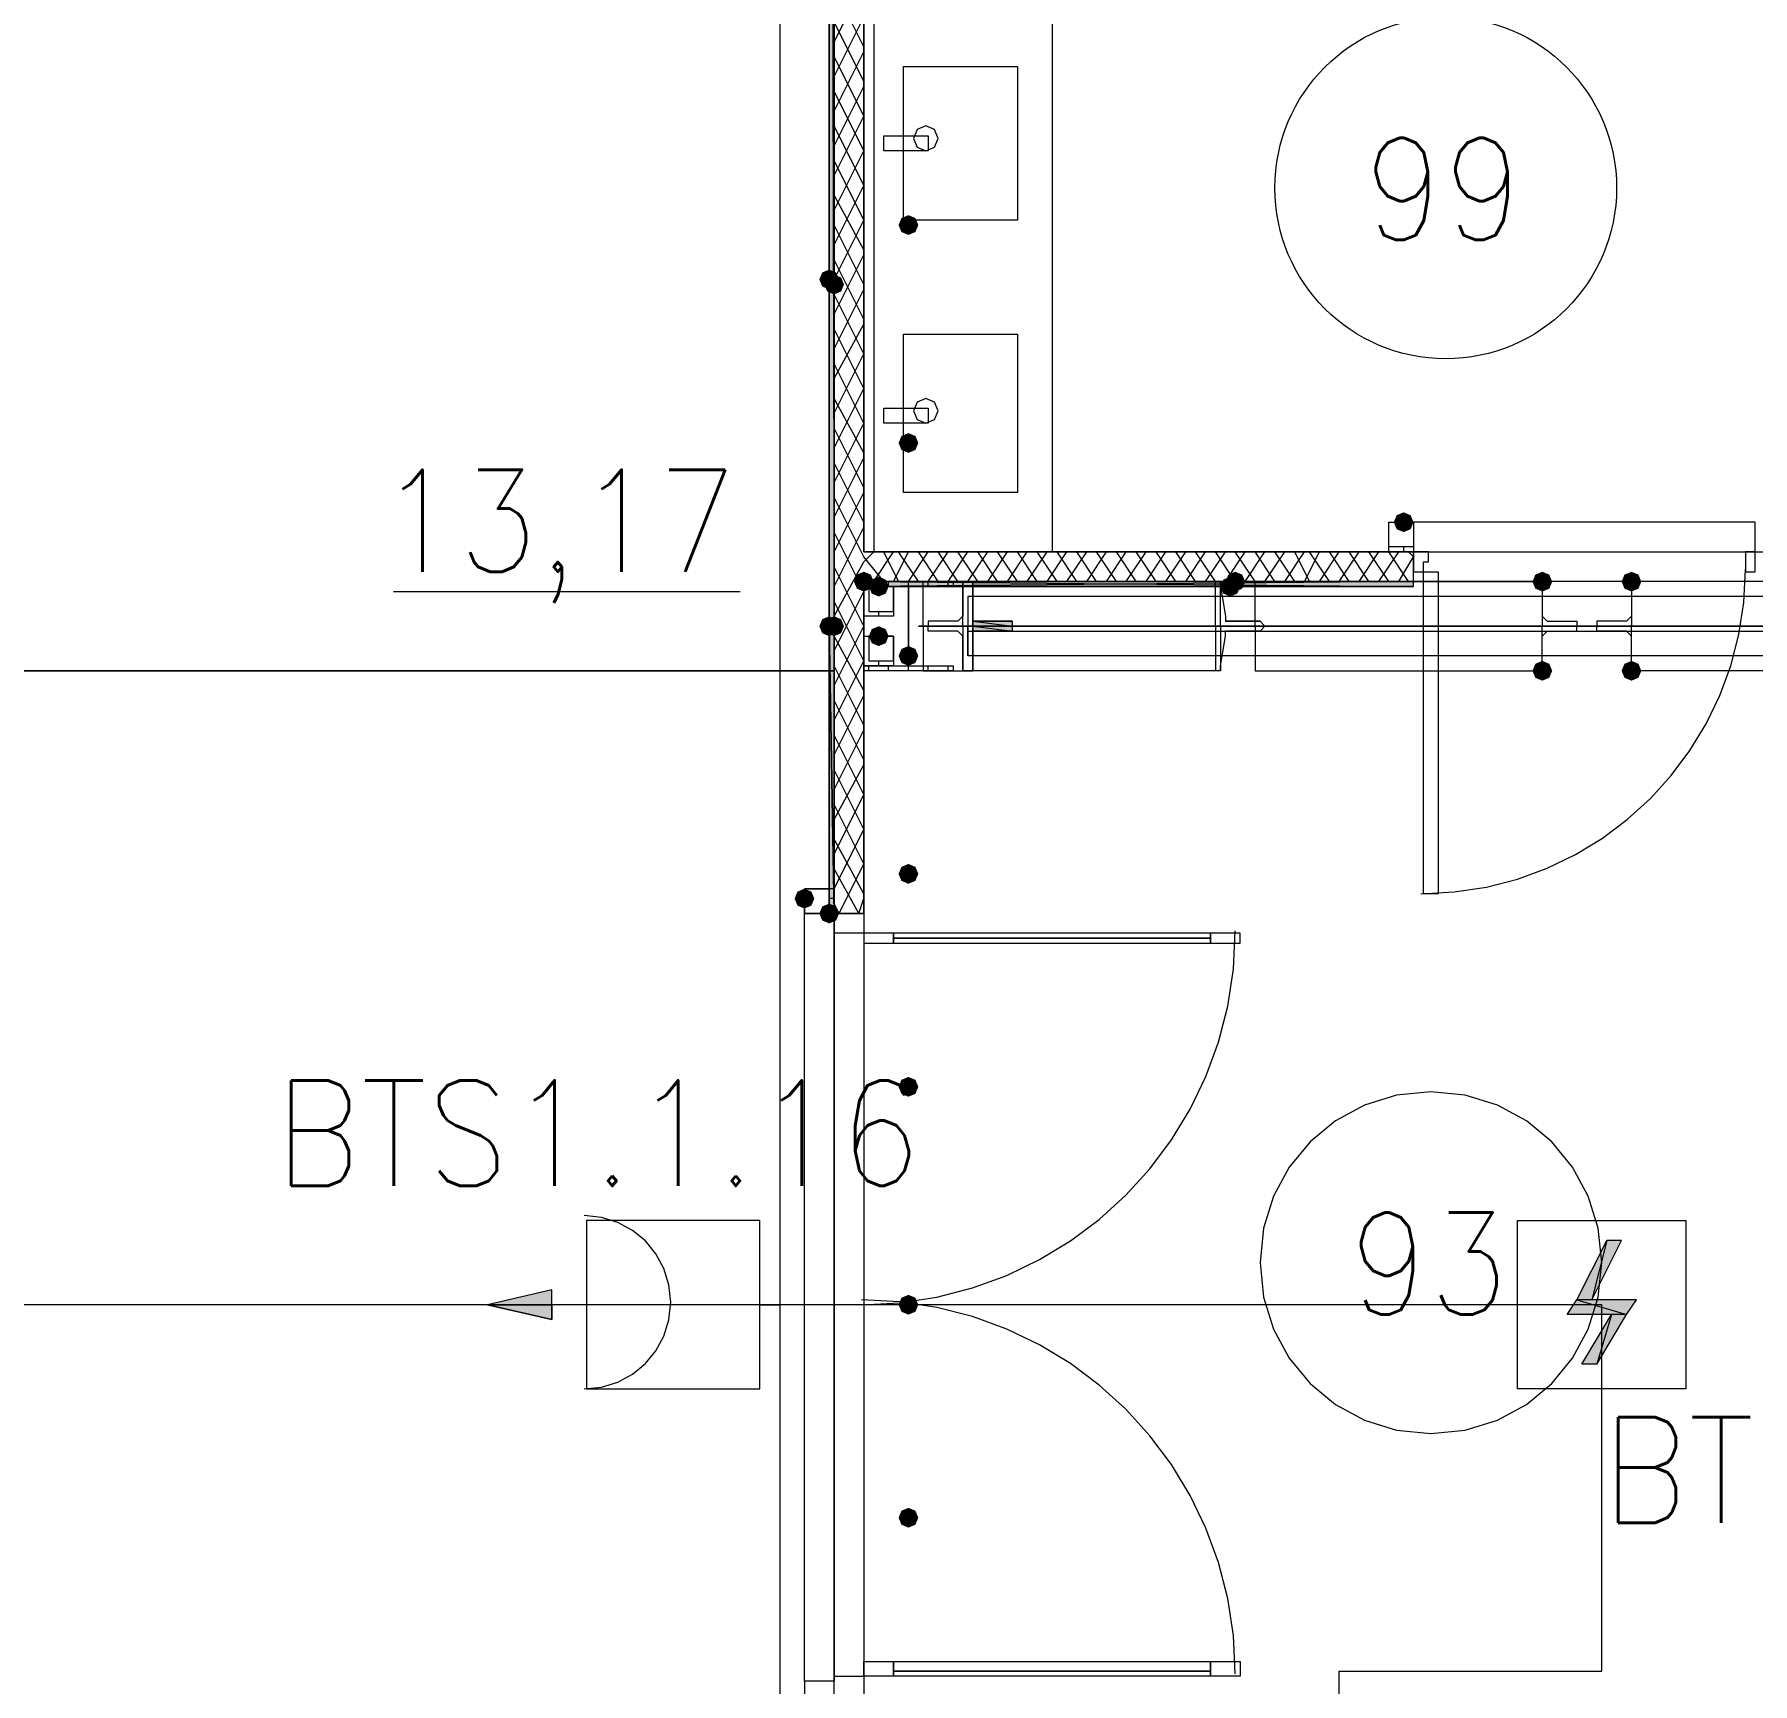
# Model space of a CAD drawing. Header units: millimetres. Extents: x 0 to 420, y 0 to 297.
# Drawn here: x 366.8 to 381.49, y 160.63 to 174.73 of the extents above; entities that cross this region are included whole.
import ezdxf

# ---------------------------------------------------------------- set-up
doc = ezdxf.new("R2010")
doc.units = ezdxf.units.MM
doc.styles.get("Standard").update_dxf_attribs({"font": 'STANDARD'})

msp = doc.modelspace()

# ---------------------------------------------------------------- hatches: boundary and pattern name
h = msp.add_hatch(color=7)
h.paths.add_polyline_path([(373.634, 187.409667), (373.591667, 187.409667), (373.634, 169.672)], flags=0)
h.paths.add_polyline_path([(373.591667, 187.409667), (373.634, 169.672), (373.591667, 169.672)], flags=0)
for color, points in [(7, [(374.353667, 173.101), (374.328796, 173.041204), (374.269, 173.016333), (374.209204, 173.041204), (374.184333, 173.101), (374.209204, 173.160796), (374.269, 173.185667), (374.328796, 173.160796)]), (254, [(373.676333, 172.635333), (373.651462, 172.575537), (373.591667, 172.550667), (373.531871, 172.575537), (373.507, 172.635333), (373.531871, 172.695129), (373.591667, 172.72), (373.651462, 172.695129)]), (254, [(373.718667, 172.593), (373.693796, 172.533204), (373.634, 172.508333), (373.574204, 172.533204), (373.549333, 172.593), (373.574204, 172.652796), (373.634, 172.677667), (373.693796, 172.652796)]), (7, [(374.353667, 171.238333), (374.328796, 171.178537), (374.269, 171.153667), (374.209204, 171.178537), (374.184333, 171.238333), (374.209204, 171.298129), (374.269, 171.323), (374.328796, 171.298129)]), (7, [(378.587, 170.561), (378.562129, 170.501204), (378.502333, 170.476333), (378.442538, 170.501204), (378.417667, 170.561), (378.442537, 170.620796), (378.502333, 170.645667), (378.562129, 170.620796)]), (254, [(373.972667, 170.053), (373.947796, 169.993204), (373.888, 169.968333), (373.828204, 169.993204), (373.803333, 170.053), (373.828204, 170.112796), (373.888, 170.137667), (373.947796, 170.112796)]), (7, [(374.099667, 170.010667), (374.074796, 169.950871), (374.015, 169.926), (373.955204, 169.950871), (373.930333, 170.010667), (373.955204, 170.070462), (374.015, 170.095333), (374.074796, 170.070463)]), (254, [(377.105333, 170.010667), (377.080462, 169.950871), (377.020667, 169.926), (376.960871, 169.950871), (376.936, 170.010667), (376.960871, 170.070462), (377.020667, 170.095333), (377.080462, 170.070463)]), (254, [(377.147667, 170.053), (377.122796, 169.993204), (377.063, 169.968333), (377.003204, 169.993204), (376.978333, 170.053), (377.003204, 170.112796), (377.063, 170.137667), (377.122796, 170.112796)]), (7, [(379.772333, 170.053), (379.747462, 169.993204), (379.687667, 169.968333), (379.627871, 169.993204), (379.603, 170.053), (379.627871, 170.112796), (379.687667, 170.137667), (379.747462, 170.112796)]), (7, [(380.534333, 170.053), (380.509462, 169.993204), (380.449667, 169.968333), (380.389871, 169.993204), (380.365, 170.053), (380.389871, 170.112796), (380.449667, 170.137667), (380.509462, 170.112796)]), (254, [(373.676333, 169.672), (373.651462, 169.612204), (373.591667, 169.587333), (373.531871, 169.612204), (373.507, 169.672), (373.531871, 169.731796), (373.591667, 169.756667), (373.651462, 169.731796)]), (254, [(373.676333, 169.672), (373.651462, 169.612204), (373.591667, 169.587333), (373.531871, 169.612204), (373.507, 169.672), (373.531871, 169.731796), (373.591667, 169.756667), (373.651462, 169.731796)]), (254, [(373.718667, 169.672), (373.693796, 169.612204), (373.634, 169.587333), (373.574204, 169.612204), (373.549333, 169.672), (373.574204, 169.731796), (373.634, 169.756667), (373.693796, 169.731796)]), (254, [(373.718667, 169.672), (373.693796, 169.612204), (373.634, 169.587333), (373.574204, 169.612204), (373.549333, 169.672), (373.574204, 169.731796), (373.634, 169.756667), (373.693796, 169.731796)]), (7, [(374.099667, 169.587333), (374.074796, 169.527537), (374.015, 169.502667), (373.955204, 169.527537), (373.930333, 169.587333), (373.955204, 169.647129), (374.015, 169.672), (374.074796, 169.647129)]), (98, [(375.158, 169.714333), (375.115667, 169.714333)]), (98, [(374.819333, 169.629667), (374.861667, 169.629667)]), (7, [(374.353667, 169.418), (374.328796, 169.358204), (374.269, 169.333333), (374.209204, 169.358204), (374.184333, 169.418), (374.209204, 169.477796), (374.269, 169.502667), (374.328796, 169.477796)]), (7, [(379.772333, 169.291), (379.747462, 169.231204), (379.687667, 169.206333), (379.627871, 169.231204), (379.603, 169.291), (379.627871, 169.350796), (379.687667, 169.375667), (379.747462, 169.350796)]), (7, [(380.534333, 169.291), (380.509462, 169.231204), (380.449667, 169.206333), (380.389871, 169.231204), (380.365, 169.291), (380.389871, 169.350796), (380.449667, 169.375667), (380.509462, 169.350796)]), (7, [(374.353667, 167.555333), (374.328796, 167.495537), (374.269, 167.470667), (374.209204, 167.495537), (374.184333, 167.555333), (374.209204, 167.615129), (374.269, 167.64), (374.328796, 167.615129)]), (7, [(373.464667, 167.343667), (373.439796, 167.283871), (373.38, 167.259), (373.320204, 167.283871), (373.295333, 167.343667), (373.320204, 167.403462), (373.38, 167.428333), (373.439796, 167.403463)]), (254, [(373.676333, 167.216667), (373.651462, 167.156871), (373.591667, 167.132), (373.531871, 167.156871), (373.507, 167.216667), (373.531871, 167.276462), (373.591667, 167.301333), (373.651462, 167.276463)]), (7, [(374.353667, 165.735), (374.328796, 165.675204), (374.269, 165.650333), (374.209204, 165.675204), (374.184333, 165.735), (374.209204, 165.794796), (374.269, 165.819667), (374.328796, 165.794796)]), (7, [(374.353667, 163.872333), (374.328796, 163.812537), (374.269, 163.787667), (374.209204, 163.812537), (374.184333, 163.872333), (374.209204, 163.932129), (374.269, 163.957), (374.328796, 163.932129)]), (7, [(374.353667, 162.052), (374.328796, 161.992204), (374.269, 161.967333), (374.209204, 161.992204), (374.184333, 162.052), (374.209204, 162.111796), (374.269, 162.136667), (374.328796, 162.111796)])]:
    msp.add_hatch(color=color).paths.add_polyline_path(points, flags=0)
h = msp.add_hatch(color=7)
h.paths.add_polyline_path([(378.587, 170.053), (373.888, 170.053), (378.587, 170.010667)], flags=0)
h.paths.add_polyline_path([(373.888, 170.053), (378.587, 170.010667), (373.888, 170.010667)], flags=0)
h = msp.add_hatch(color=98)
h.paths.add_polyline_path([(374.819333, 170.053), (374.819333, 170.010667)], flags=0)
h.paths.add_polyline_path([(374.819333, 170.010667), (374.819333, 170.053)], flags=0)
h = msp.add_hatch(color=98)
h.paths.add_polyline_path([(374.819333, 170.010667), (374.819333, 169.799)], flags=0)
h.paths.add_polyline_path([(374.819333, 169.799), (374.819333, 170.010667)], flags=0)
h = msp.add_hatch(color=98)
h.paths.add_polyline_path([(374.819333, 169.799), (374.819333, 169.756667)], flags=0)
h.paths.add_polyline_path([(374.819333, 169.756667), (374.819333, 169.799)], flags=0)
h = msp.add_hatch(color=7)
h.paths.add_polyline_path([(373.634, 169.672), (373.591667, 169.672), (373.634, 167.216667)], flags=0)
h.paths.add_polyline_path([(373.591667, 169.672), (373.634, 167.216667), (373.591667, 167.216667)], flags=0)
h = msp.add_hatch(color=98)
h.paths.add_polyline_path([(374.819333, 169.756667), (374.819333, 169.714333)], flags=0)
h.paths.add_polyline_path([(374.819333, 169.714333), (374.819333, 169.756667)], flags=0)
h = msp.add_hatch(color=98)
h.paths.add_polyline_path([(374.819333, 169.714333), (374.861667, 169.714333)], flags=0)
h.paths.add_polyline_path([(374.861667, 169.714333), (374.819333, 169.714333)], flags=0)
h = msp.add_hatch(color=98)
h.paths.add_polyline_path([(375.115667, 169.714333), (374.819333, 169.714333)], flags=0)
h.paths.add_polyline_path([(375.115667, 169.714333), (374.819333, 169.714333), (374.861667, 169.714333)], flags=0)
h = msp.add_hatch(color=98)
h.paths.add_polyline_path([(374.819333, 169.714333), (375.158, 169.714333)], flags=0)
h.paths.add_polyline_path([(375.158, 169.714333), (374.819333, 169.714333)], flags=0)
h.paths.add_polyline_path([(375.158, 169.714333), (374.819333, 169.714333)], flags=0)
h.paths.add_polyline_path([(374.819333, 169.714333), (375.158, 169.714333)], flags=0)
h.paths.add_polyline_path([(375.158, 169.714333), (374.819333, 169.714333)], flags=0)
h.paths.add_polyline_path([(375.158, 169.714333), (374.819333, 169.714333)], flags=0)
h = msp.add_hatch(color=98)
h.paths.add_polyline_path([(375.158, 169.714333), (374.819333, 169.714333), (375.158, 169.672)], flags=0)
h.paths.add_polyline_path([(374.819333, 169.714333), (375.158, 169.672), (374.819333, 169.672)], flags=0)
h.paths.add_polyline_path([(375.158, 169.672), (374.819333, 169.672)], flags=0)
h.paths.add_polyline_path([(374.819333, 169.672), (375.158, 169.672)], flags=0)
h.paths.add_polyline_path([(375.158, 169.672), (374.819333, 169.672)], flags=0)
h.paths.add_polyline_path([(375.158, 169.672), (374.819333, 169.672)], flags=0)
h = msp.add_hatch(color=98)
h.paths.add_polyline_path([(374.819333, 169.672), (375.158, 169.672)], flags=0)
h.paths.add_polyline_path([(375.158, 169.672), (374.819333, 169.672)], flags=0)
h.paths.add_polyline_path([(375.158, 169.672), (374.819333, 169.672)], flags=0)
h.paths.add_polyline_path([(374.819333, 169.672), (375.158, 169.672)], flags=0)
h = msp.add_hatch(color=98)
h.paths.add_polyline_path([(375.158, 169.672), (374.819333, 169.672), (375.158, 169.629667)], flags=0)
h.paths.add_polyline_path([(374.819333, 169.672), (375.158, 169.629667), (374.819333, 169.629667)], flags=0)
h.paths.add_polyline_path([(375.158, 169.629667), (374.819333, 169.629667)], flags=0)
h.paths.add_polyline_path([(374.819333, 169.629667), (375.158, 169.629667)], flags=0)
h.paths.add_polyline_path([(375.158, 169.629667), (374.819333, 169.629667)], flags=0)
h.paths.add_polyline_path([(375.158, 169.629667), (374.819333, 169.629667)], flags=0)
h.paths.add_polyline_path([(374.819333, 169.629667), (375.158, 169.629667)], flags=0)
h.paths.add_polyline_path([(375.158, 169.629667), (374.819333, 169.629667)], flags=0)
h = msp.add_hatch(color=98)
h.paths.add_polyline_path([(375.115667, 169.714333), (375.158, 169.714333)], flags=0)
h.paths.add_polyline_path([(375.158, 169.714333), (375.115667, 169.714333)], flags=0)
h = msp.add_hatch(color=98)
h.paths.add_polyline_path([(374.861667, 169.629667), (374.819333, 169.629667)], flags=0)
h.paths.add_polyline_path([(374.861667, 169.629667), (374.819333, 169.629667), (375.115667, 169.629667)], flags=0)
h = msp.add_hatch(color=98)
h.paths.add_polyline_path([(374.819333, 169.629667), (374.819333, 169.587333)], flags=0)
h.paths.add_polyline_path([(374.819333, 169.587333), (374.819333, 169.629667)], flags=0)
h = msp.add_hatch(color=98)
h.paths.add_polyline_path([(374.819333, 169.587333), (374.819333, 169.545)], flags=0)
h.paths.add_polyline_path([(374.819333, 169.545), (374.819333, 169.587333)], flags=0)
h = msp.add_hatch(color=98)
h.paths.add_polyline_path([(374.819333, 169.545), (374.819333, 169.333333)], flags=0)
h.paths.add_polyline_path([(374.819333, 169.333333), (374.819333, 169.545)], flags=0)
h = msp.add_hatch(color=98)
h.paths.add_polyline_path([(375.115667, 169.629667), (375.158, 169.629667)], flags=0)
h.paths.add_polyline_path([(375.158, 169.629667), (375.115667, 169.629667)], flags=0)
h.paths.add_polyline_path([(375.158, 169.629667), (375.115667, 169.629667)], flags=0)
h = msp.add_hatch(color=98)
h.paths.add_polyline_path([(374.819333, 169.333333), (374.819333, 169.291)], flags=0)
h.paths.add_polyline_path([(374.819333, 169.291), (374.819333, 169.333333)], flags=0)
h = msp.add_hatch(color=1)
h.paths.add_polyline_path([(380.365, 164.422666), (380.238, 164.422666), (380.111, 163.914666)], flags=0)
h.paths.add_polyline_path([(380.238, 164.422666), (380.111, 163.914666), (379.984, 163.914666)], flags=0)
h = msp.add_hatch(color=6)
h.paths.add_polyline_path([(371.221, 163.745333), (370.670667, 163.872333), (371.221, 163.872333)], flags=0)
h.paths.add_polyline_path([(370.670667, 163.872333), (371.221, 163.872333), (371.221, 163.999333)], flags=0)
h = msp.add_hatch(color=1)
h.paths.add_polyline_path([(380.492, 163.914666), (379.984, 163.914666), (380.407333, 163.787666)], flags=0)
h.paths.add_polyline_path([(379.984, 163.914666), (380.407333, 163.787666), (379.899333, 163.787666)], flags=0)
h = msp.add_hatch(color=1)
h.paths.add_polyline_path([(380.407333, 163.787666), (380.280333, 163.787666), (380.153333, 163.364333)], flags=0)
h.paths.add_polyline_path([(380.280333, 163.787666), (380.153333, 163.364333), (380.026333, 163.364333)], flags=0)

# ---------------------------------------------------------------- linework, layer by layer
at = {"color": 6, "lineweight": 0}
for points in [[(134.704667, 221.869), (354.795667, 221.869), (367.411, 221.869), (367.411, 215.392), (376.851333, 215.392), (379.645333, 215.392), (379.645333, 191.135), (373.168333, 191.135), (373.168333, 163.872333), (372.999, 163.872333), (373.168333, 163.872333), (373.168333, 127.973667), (379.941667, 127.973667), (379.941667, 112.352667), (375.369667, 112.352667), (368.257667, 112.352667), (368.257667, 105.875667), (266.530667, 105.875667), (120.734667, 105.875667)], [(371.496167, 163.152667), (371.645471, 163.167718), (371.784533, 163.210885), (371.910374, 163.279189), (372.020015, 163.369651), (372.110477, 163.479293), (372.178782, 163.605134), (372.221949, 163.744196), (372.237, 163.8935), (372.221949, 164.042804), (372.178782, 164.181866), (372.110477, 164.307707), (372.020015, 164.417349), (371.910374, 164.507811), (371.784533, 164.576115), (371.645471, 164.619282), (371.496167, 164.634333)], [(371.517333, 163.872333), (371.221, 163.872333), (371.221, 163.999333), (370.670667, 163.872333), (371.221, 163.745333), (371.221, 163.872333)]]:
    msp.add_lwpolyline(points, dxfattribs=at)
at = {"color": 7, "lineweight": 0}
for points in [[(373.634, 187.409667), (373.591667, 187.409667), (373.634, 169.672)], [(373.591667, 187.409667), (373.634, 169.672), (373.591667, 169.672)], [(373.591667, 187.409667), (373.591667, 169.672), (373.634, 169.672), (373.634, 187.409667)], [(373.591667, 187.409667), (373.591667, 169.672), (373.634, 169.672), (373.634, 187.409667)], [(375.200333, 174.455667), (375.200333, 173.143333), (374.226667, 173.143333), (374.226667, 174.455667)], [(374.523, 173.841833), (374.492007, 173.916673), (374.417167, 173.947667), (374.342327, 173.916673), (374.311333, 173.841833), (374.342327, 173.766993), (374.417167, 173.736), (374.492007, 173.766993)], [(374.438333, 173.863), (374.438333, 173.736), (374.057333, 173.736), (374.057333, 173.863)], [(375.200333, 172.169667), (375.200333, 170.815), (374.226667, 170.815), (374.226667, 172.169667)], [(374.523, 171.5135), (374.492007, 171.58834), (374.417167, 171.619333), (374.342327, 171.58834), (374.311333, 171.5135), (374.342327, 171.43866), (374.417167, 171.407667), (374.492007, 171.43866)], [(374.438333, 171.534667), (374.438333, 171.407667), (374.057333, 171.407667), (374.057333, 171.534667)], [(378.375333, 170.561), (378.587, 170.561), (378.587, 170.349333), (378.375333, 170.349333), (378.375333, 170.561), (378.587, 170.561), (378.587, 170.307), (378.375333, 170.307)], [(378.587, 170.307), (378.587, 170.137667), (378.671667, 170.137667), (378.671667, 170.222333), (378.714, 170.222333), (378.714, 170.307)], [(378.587, 170.307), (378.587, 170.137667)], [(381.423333, 170.307), (381.423333, 170.222333), (381.423333, 170.137667), (381.508, 170.137667), (381.508, 170.307)], [(378.671667, 167.386), (378.671667, 170.137667), (378.798667, 170.137667), (378.798667, 167.386)], [(378.587, 170.053), (373.888, 170.053), (378.587, 170.010667)], [(373.888, 170.053), (378.587, 170.010667), (373.888, 170.010667)], [(374.65, 169.291), (373.888, 169.291), (373.888, 169.333333), (374.269, 169.333333), (374.269, 170.010667), (373.888, 170.010667), (373.888, 170.053), (374.65, 170.053), (374.65, 170.010667), (374.269, 170.010667), (374.269, 169.333333), (374.65, 169.333333)], [(378.587, 170.053), (373.888, 170.053), (373.888, 170.010667), (378.587, 170.010667)], [(378.587, 170.053), (373.888, 170.053), (373.888, 170.010667), (378.587, 170.010667)], [(374.142, 169.756667), (373.888, 169.756667), (373.888, 170.010667), (374.142, 170.010667)], [(374.142, 169.799), (374.142, 170.010667), (373.930333, 170.010667), (373.930333, 169.799)], [(377.232333, 170.053), (379.687667, 170.053), (379.687667, 169.672), (377.232333, 169.672)], [(382.905, 170.053), (380.449667, 170.053), (380.449667, 169.672), (382.905, 169.672)], [(373.634, 169.672), (373.591667, 169.672), (373.634, 167.216667)], [(373.591667, 169.672), (373.634, 167.216667), (373.591667, 167.216667)], [(373.634, 167.216667), (373.634, 169.672), (373.591667, 169.672), (373.591667, 167.216667)], [(373.634, 167.216667), (373.634, 169.672), (373.591667, 169.672), (373.591667, 167.216667)], [(374.353667, 169.672), (375.073333, 169.672)], [(376.978333, 169.714333), (377.274667, 169.714333)], [(377.232333, 169.291), (379.687667, 169.291), (379.687667, 169.672), (377.232333, 169.672)], [(382.905, 169.291), (380.449667, 169.291), (380.449667, 169.672), (382.905, 169.672)], [(374.142, 169.333333), (373.888, 169.333333), (373.888, 169.587333), (374.142, 169.587333)], [(374.142, 169.375667), (374.142, 169.587333), (373.930333, 169.587333), (373.930333, 169.375667)], [(376.978333, 169.629667), (377.274667, 169.629667)], [(373.634, 167.216667), (373.634, 167.428333), (373.38, 167.428333), (373.38, 167.216667)], [(373.591667, 167.216667), (373.38, 167.216667), (373.38, 167.428333), (373.591667, 167.428333)], [(373.634, 167.216667), (373.888, 167.216667), (373.888, 167.047333), (373.634, 167.047333)], [(373.888, 167.216667), (373.634, 167.216667)], [(373.888, 166.962667), (374.142, 166.962667), (374.142, 167.047333), (373.888, 167.047333)], [(376.851333, 167.047333), (374.142, 167.047333), (374.142, 167.005), (376.851333, 167.005)], [(377.105333, 167.047333), (376.851333, 167.047333), (376.851333, 166.962667), (377.105333, 166.962667)], [(376.851333, 167.005), (374.142, 167.005), (374.142, 166.962667), (376.851333, 166.962667)], [(373.634, 160.697333), (373.888, 160.697333), (373.888, 160.528), (373.634, 160.528)], [(373.888, 160.824333), (374.142, 160.824333), (374.142, 160.697333), (373.888, 160.697333)], [(376.851333, 160.739667), (374.142, 160.739667), (374.142, 160.824333), (376.851333, 160.824333)], [(376.851333, 160.697333), (374.142, 160.697333), (374.142, 160.739667), (376.851333, 160.739667)], [(377.105333, 160.697333), (376.851333, 160.697333), (376.851333, 160.824333), (377.105333, 160.824333)], [(373.634, 160.401), (373.634, 160.655), (373.38, 160.655), (373.38, 160.401)]]:
    msp.add_lwpolyline(points, close=True, dxfattribs=at)
for points in [[(373.591667, 187.409667), (373.591667, 169.672), (373.591667, 187.409667), (373.634, 169.672)], [(373.634, 175.979667), (373.634, 167.216667)], [(373.634, 174.667333), (373.888, 175.175333)], [(373.888, 174.625), (373.634, 175.133)], [(375.496667, 174.963667), (373.888, 174.963667), (373.888, 170.307), (375.496667, 170.307)], [(373.888, 170.307), (373.888, 174.963667)], [(373.972667, 174.963667), (373.972667, 170.307)], [(375.496667, 174.963667), (375.496667, 170.307)], [(373.634, 174.371), (373.888, 174.879)], [(373.888, 174.328667), (373.634, 174.836667)], [(373.634, 174.074667), (373.888, 174.582667)], [(373.888, 174.032333), (373.634, 174.540333)], [(373.634, 173.778333), (373.888, 174.286333)], [(373.888, 173.736), (373.634, 174.244)], [(373.634, 173.524333), (373.888, 174.032333)], [(373.888, 173.439667), (373.634, 173.947667)], [(373.634, 173.228), (373.888, 173.736)], [(373.888, 173.143333), (373.634, 173.651333)], [(373.634, 172.931667), (373.888, 173.439667)], [(373.888, 172.889333), (373.634, 173.355)], [(373.634, 172.635333), (373.888, 173.143333)], [(373.888, 172.593), (373.634, 173.101)], [(373.634, 172.339), (373.888, 172.847)], [(373.888, 172.296667), (373.634, 172.804667)], [(373.634, 172.042667), (373.888, 172.550667)], [(373.888, 172.000333), (373.634, 172.508333)], [(373.634, 171.788667), (373.888, 172.254333)], [(373.888, 171.704), (373.634, 172.212)], [(373.634, 171.492333), (373.888, 172.000333)], [(373.888, 171.407667), (373.634, 171.915667)], [(373.634, 171.196), (373.888, 171.704)], [(373.888, 171.153667), (373.634, 171.619333)], [(373.634, 170.899667), (373.888, 171.407667)], [(373.888, 170.857333), (373.634, 171.365333)], [(373.634, 170.603333), (373.888, 171.111333)], [(373.888, 170.561), (373.634, 171.069)], [(373.634, 170.307), (373.888, 170.815)], [(373.888, 170.264667), (373.634, 170.772667)], [(380.068667, 170.561), (378.587, 170.561), (378.587, 170.434)], [(381.508, 170.434), (381.508, 170.561), (380.068667, 170.561)], [(373.634, 170.010667), (373.888, 170.518667)], [(373.888, 169.968333), (373.634, 170.476333)], [(378.587, 170.434), (378.587, 170.307), (380.068667, 170.307)], [(380.068667, 170.307), (381.508, 170.307), (381.508, 170.434)], [(373.888, 170.222333), (373.972667, 170.307)], [(378.587, 170.307), (373.888, 170.307)], [(374.057333, 170.053), (373.888, 170.264667)], [(373.972667, 170.053), (374.142, 170.307)], [(374.184333, 170.053), (374.057333, 170.307)], [(374.142, 170.053), (374.269, 170.307)], [(374.353667, 170.053), (374.184333, 170.307)], [(374.269, 170.053), (374.438333, 170.307)], [(374.523, 170.053), (374.353667, 170.307)], [(374.438333, 170.053), (374.607667, 170.307)], [(374.692333, 170.053), (374.523, 170.307)], [(374.607667, 170.053), (374.777, 170.307)], [(374.861667, 170.053), (374.692333, 170.307)], [(374.777, 170.053), (374.946333, 170.307)], [(375.031, 170.053), (374.861667, 170.307)], [(374.946333, 170.053), (375.115667, 170.307)], [(375.200333, 170.053), (375.031, 170.307)], [(375.115667, 170.053), (375.285, 170.307)], [(375.369667, 170.053), (375.200333, 170.307)], [(375.285, 170.053), (375.454333, 170.307)], [(375.539, 170.053), (375.369667, 170.307)], [(375.454333, 170.053), (375.623667, 170.307)], [(375.708333, 170.053), (375.539, 170.307)], [(375.623667, 170.053), (375.793, 170.307)], [(375.877667, 170.053), (375.708333, 170.307)], [(375.793, 170.053), (375.962333, 170.307)], [(376.047, 170.053), (375.877667, 170.307)], [(375.962333, 170.053), (376.131667, 170.307)], [(376.216333, 170.053), (376.047, 170.307)], [(376.131667, 170.053), (376.301, 170.307)], [(376.385667, 170.053), (376.216333, 170.307)], [(376.301, 170.053), (376.470333, 170.307)], [(376.555, 170.053), (376.385667, 170.307)], [(376.470333, 170.053), (376.639667, 170.307)], [(376.724333, 170.053), (376.555, 170.307)], [(376.639667, 170.053), (376.809, 170.307)], [(376.893667, 170.053), (376.724333, 170.307)], [(376.809, 170.053), (376.978333, 170.307)], [(377.063, 170.053), (376.893667, 170.307)], [(376.978333, 170.053), (377.147667, 170.307)], [(377.232333, 170.053), (377.063, 170.307)], [(377.147667, 170.053), (377.317, 170.307)], [(377.401667, 170.053), (377.232333, 170.307)], [(377.317, 170.053), (377.486333, 170.307)], [(377.571, 170.053), (377.401667, 170.307)], [(377.486333, 170.053), (377.655667, 170.307)], [(377.698, 170.053), (377.571, 170.307)], [(377.655667, 170.053), (377.782667, 170.307)], [(377.867333, 170.053), (377.698, 170.307)], [(377.782667, 170.053), (377.952, 170.307)], [(378.036667, 170.053), (377.867333, 170.307)], [(377.952, 170.053), (378.121333, 170.307)], [(378.206, 170.053), (378.036667, 170.307)], [(378.121333, 170.053), (378.290667, 170.307)], [(378.375333, 170.053), (378.206, 170.307)], [(378.290667, 170.053), (378.46, 170.307)], [(378.544667, 170.053), (378.375333, 170.307)], [(378.46, 170.053), (378.587, 170.264667)], [(378.502333, 170.349333), (378.502333, 170.307)], [(378.587, 170.264667), (378.544667, 170.307)], [(378.587, 170.053), (378.587, 170.137667), (378.587, 170.307)], [(373.634, 169.756667), (373.888, 170.222333)], [(373.888, 169.672), (373.634, 170.18)], [(378.587, 170.053), (378.587, 170.137667)], [(378.6505, 167.386), (378.934009, 167.400316), (379.209327, 167.442334), (379.475061, 167.51066), (379.729818, 167.603901), (379.972204, 167.720663), (380.200824, 167.859552), (380.414286, 168.019176), (380.611195, 168.198139), (380.790158, 168.395048), (380.949781, 168.608509), (381.08867, 168.83713), (381.205432, 169.079515), (381.298674, 169.334272), (381.367, 169.600006), (381.409018, 169.875325), (381.423333, 170.158833)], [(369.866333, 169.968333), (372.829667, 169.968333)], [(373.634, 169.460333), (373.888, 169.968333)], [(373.888, 170.053), (378.587, 170.053), (373.888, 170.010667), (378.587, 170.010667)], [(373.888, 167.216667), (373.888, 170.053)], [(373.888, 170.053), (378.587, 170.053)], [(373.930333, 170.010667), (373.930333, 170.053)], [(374.099667, 170.010667), (374.099667, 170.053)], [(374.269, 169.291), (374.269, 170.053)], [(374.819333, 169.672), (374.396, 169.672), (374.396, 170.053), (374.819333, 170.053)], [(374.438333, 170.010667), (374.438333, 170.053)], [(374.734667, 169.672), (374.734667, 170.053), (374.734667, 170.010667), (374.734667, 169.756667), (374.692333, 169.714333), (374.438333, 169.714333), (374.438333, 169.672), (374.734667, 169.672), (376.893667, 169.672), (376.893667, 170.053), (374.734667, 170.053)], [(374.607667, 170.010667), (374.607667, 170.053)], [(376.936, 170.053), (374.819333, 170.053)], [(376.936, 169.672), (376.936, 170.053), (376.936, 170.010667), (376.978333, 169.756667), (376.978333, 169.714333)], [(379.687667, 170.053), (379.687667, 170.010667), (379.687667, 169.756667), (379.73, 169.714333), (379.984, 169.714333), (379.984, 169.672)], [(380.449667, 170.053), (380.449667, 170.010667), (380.449667, 169.756667), (380.407333, 169.714333), (380.153333, 169.714333), (380.153333, 169.672)], [(373.888, 169.375667), (373.634, 169.883667)], [(374.015, 169.756667), (374.015, 169.799)], [(385.360333, 169.926), (385.360333, 169.672), (385.360333, 169.714333), (385.360333, 169.926), (374.777, 169.926), (374.777, 169.672), (385.360333, 169.672), (385.360333, 169.714333)], [(373.634, 169.672), (373.634, 167.216667), (373.591667, 169.672), (373.591667, 167.216667)], [(373.634, 169.164), (373.888, 169.672)], [(374.819333, 169.672), (374.396, 169.672), (374.396, 169.291), (374.819333, 169.291)], [(374.734667, 169.672), (374.734667, 169.291), (374.734667, 169.333333), (374.734667, 169.587333), (374.692333, 169.629667), (374.438333, 169.629667), (374.438333, 169.672), (374.734667, 169.672), (376.893667, 169.672), (376.893667, 169.291), (374.734667, 169.291)], [(374.777, 169.629667), (374.777, 169.672), (374.777, 169.629667), (385.360333, 169.629667), (385.360333, 169.672), (374.777, 169.672)], [(376.936, 169.672), (374.819333, 169.672)], [(376.936, 169.672), (374.819333, 169.672)], [(375.158, 169.714333), (374.861667, 169.714333)], [(376.936, 169.672), (376.936, 169.291), (376.936, 169.333333), (376.978333, 169.587333), (376.978333, 169.629667)], [(377.274667, 169.672), (376.936, 169.672)], [(377.274667, 169.672), (376.936, 169.672)], [(377.274667, 169.714333), (377.317, 169.672), (377.274667, 169.672)], [(377.274667, 169.629667), (377.317, 169.672), (377.274667, 169.672)], [(379.984, 169.672), (379.687667, 169.672)], [(379.687667, 169.291), (379.687667, 169.333333), (379.687667, 169.587333), (379.73, 169.629667), (379.984, 169.629667), (379.984, 169.672)], [(379.984, 169.672), (379.687667, 169.672)], [(380.153333, 169.672), (380.449667, 169.672)], [(380.449667, 169.291), (380.449667, 169.333333), (380.449667, 169.587333), (380.407333, 169.629667), (380.153333, 169.629667), (380.153333, 169.672)], [(380.153333, 169.672), (380.449667, 169.672)], [(373.888, 169.121667), (373.634, 169.587333)], [(385.360333, 169.629667), (385.360333, 169.460333), (385.360333, 169.418), (374.777, 169.418), (374.777, 169.460333), (374.777, 169.629667), (374.777, 169.418)], [(375.158, 169.629667), (374.861667, 169.629667)], [(373.634, 168.867667), (373.888, 169.375667)], [(374.015, 169.333333), (374.015, 169.375667)], [(373.888, 168.825333), (373.634, 169.333333)], [(373.930333, 169.291), (373.930333, 169.333333)], [(374.099667, 169.291), (374.099667, 169.333333)], [(374.438333, 169.291), (374.438333, 169.333333)], [(374.607667, 169.291), (374.607667, 169.333333)], [(376.936, 169.291), (374.819333, 169.291)], [(373.634, 168.571333), (373.888, 169.079333)], [(373.888, 168.529), (373.634, 169.037)], [(373.634, 168.275), (373.888, 168.783)], [(373.888, 168.232667), (373.634, 168.740667)], [(373.634, 168.021), (373.888, 168.486667)], [(373.888, 167.936333), (373.634, 168.444333)], [(373.634, 167.724667), (373.888, 168.232667)], [(373.888, 167.64), (373.634, 168.148)], [(373.634, 167.428333), (373.888, 167.936333)], [(373.888, 167.386), (373.634, 167.851667)], [(373.845667, 167.216667), (373.634, 167.597667)], [(373.676333, 167.216667), (373.888, 167.64)], [(373.634, 167.343667), (373.591667, 167.343667)], [(373.676333, 167.216667), (373.634, 167.301333)], [(373.845667, 167.216667), (373.888, 167.343667)], [(373.38, 163.914667), (373.38, 167.216667), (373.507, 167.216667)], [(373.507, 167.216667), (373.634, 167.216667), (373.634, 163.914667)], [(373.634, 167.216667), (373.888, 167.216667)], [(373.866833, 163.872333), (374.193619, 163.888835), (374.510966, 163.937269), (374.817268, 164.016028), (375.110917, 164.123507), (375.390307, 164.258098), (375.653831, 164.418194), (375.899883, 164.602189), (376.126857, 164.808477), (376.333144, 165.03545), (376.517139, 165.281502), (376.677236, 165.545027), (376.811826, 165.824417), (376.919305, 166.118066), (376.998064, 166.424367), (377.046498, 166.741714), (377.063, 167.0685)], [(376.851333, 167.005), (374.142, 167.005)], [(380.195667, 164.232167), (380.165995, 164.52651), (380.080894, 164.800662), (379.946238, 165.048749), (379.767899, 165.264899), (379.551749, 165.443238), (379.303662, 165.577894), (379.02951, 165.662995), (378.735167, 165.692667), (378.440823, 165.662995), (378.166671, 165.577894), (377.918584, 165.443238), (377.702434, 165.264899), (377.524095, 165.048749), (377.389439, 164.800662), (377.304339, 164.52651), (377.274667, 164.232167)], [(379.476, 164.591999), (380.915333, 164.591999)], [(377.274667, 164.232167), (377.304339, 163.937823), (377.389439, 163.663671), (377.524095, 163.415584), (377.702434, 163.199434), (377.918584, 163.021095), (378.166671, 162.886439), (378.440823, 162.801339), (378.735167, 162.771667), (379.02951, 162.801339), (379.303662, 162.886439), (379.551749, 163.021095), (379.767899, 163.199434), (379.946238, 163.415584), (380.080894, 163.663671), (380.165995, 163.937823), (380.195667, 164.232167)], [(373.507, 160.655), (373.38, 160.655), (373.38, 163.914667)], [(373.634, 163.914667), (373.634, 160.655), (373.507, 160.655)], [(377.063, 160.7185), (377.046498, 161.045286), (376.998064, 161.362633), (376.919305, 161.668934), (376.811826, 161.962583), (376.677236, 162.241973), (376.517139, 162.505498), (376.333144, 162.75155), (376.126857, 162.978523), (375.899883, 163.184811), (375.653831, 163.368806), (375.390307, 163.528902), (375.110917, 163.663493), (374.817268, 163.770972), (374.510966, 163.849731), (374.193619, 163.898165), (373.866833, 163.914667)], [(376.851333, 160.739667), (374.142, 160.739667)]]:
    msp.add_lwpolyline(points, dxfattribs=at)
at = {"color": 104, "lineweight": 0}
msp.add_lwpolyline([(386.207, 170.307), (386.207, 174.963667), (382.100667, 174.963667), (382.100667, 175.26), (386.207, 175.26), (386.207, 187.409667), (373.888, 187.409667), (373.888, 175.26), (378.587, 175.26), (378.587, 174.963667), (373.888, 174.963667), (373.888, 170.307)], close=True, dxfattribs=at)
at = {"color": 171, "lineweight": 0}
msp.add_lwpolyline([(357.039333, 169.291), (373.634, 169.291), (373.634, 175.979667), (357.039333, 175.979667)], close=True, dxfattribs=at)
at = {"color": 8, "lineweight": 0}
for points in [[(373.888, 157.734), (386.207, 157.734), (386.207, 170.053), (373.888, 170.053)], [(252.179667, 158.453667), (373.634, 158.453667), (373.634, 169.291), (252.179667, 169.291)]]:
    msp.add_lwpolyline(points, close=True, dxfattribs=at)
at = {"color": 98, "lineweight": 0}
for points in [[(374.819333, 170.053), (374.819333, 170.010667)], [(374.819333, 170.010667), (374.819333, 170.053)], [(374.819333, 170.010667), (374.819333, 169.799)], [(374.819333, 169.799), (374.819333, 170.010667)], [(374.819333, 169.799), (374.819333, 169.756667)], [(374.819333, 169.756667), (374.819333, 169.799)], [(374.819333, 169.756667), (374.819333, 169.714333)], [(374.819333, 169.714333), (374.819333, 169.756667)], [(374.819333, 169.714333), (374.861667, 169.714333)], [(374.861667, 169.714333), (374.819333, 169.714333)], [(375.115667, 169.714333), (374.819333, 169.714333)], [(375.115667, 169.714333), (374.819333, 169.714333), (374.861667, 169.714333)], [(374.819333, 169.714333), (375.158, 169.714333)], [(375.158, 169.714333), (374.819333, 169.714333)], [(375.158, 169.714333), (374.819333, 169.714333)], [(374.819333, 169.714333), (375.158, 169.714333)], [(375.158, 169.714333), (374.819333, 169.714333)], [(375.158, 169.714333), (374.819333, 169.714333)], [(375.158, 169.714333), (374.819333, 169.714333), (375.158, 169.672)], [(374.819333, 169.714333), (375.158, 169.672), (374.819333, 169.672)], [(374.819333, 169.672), (375.158, 169.672)], [(375.158, 169.672), (374.819333, 169.672)], [(375.158, 169.672), (374.819333, 169.672)], [(374.819333, 169.672), (375.158, 169.672)], [(375.158, 169.672), (374.819333, 169.672), (375.158, 169.629667)], [(374.819333, 169.672), (375.158, 169.629667), (374.819333, 169.629667)], [(375.158, 169.672), (374.819333, 169.672)], [(374.819333, 169.672), (375.158, 169.672)], [(375.158, 169.672), (374.819333, 169.672)], [(375.158, 169.672), (374.819333, 169.672)], [(375.158, 169.714333), (375.115667, 169.714333)], [(375.115667, 169.714333), (375.158, 169.714333)], [(375.158, 169.714333), (375.115667, 169.714333)], [(375.158, 169.629667), (374.819333, 169.629667)], [(374.819333, 169.629667), (375.158, 169.629667)], [(375.158, 169.629667), (374.819333, 169.629667)], [(375.158, 169.629667), (374.819333, 169.629667)], [(374.819333, 169.629667), (375.158, 169.629667)], [(375.158, 169.629667), (374.819333, 169.629667)], [(374.861667, 169.629667), (374.819333, 169.629667)], [(374.861667, 169.629667), (374.819333, 169.629667), (375.115667, 169.629667)], [(374.819333, 169.629667), (374.861667, 169.629667)], [(374.819333, 169.629667), (374.819333, 169.587333)], [(374.819333, 169.587333), (374.819333, 169.629667)], [(374.819333, 169.587333), (374.819333, 169.545)], [(374.819333, 169.545), (374.819333, 169.587333)], [(374.819333, 169.545), (374.819333, 169.333333)], [(374.819333, 169.333333), (374.819333, 169.545)], [(375.115667, 169.629667), (375.158, 169.629667)], [(375.158, 169.629667), (375.115667, 169.629667)], [(375.158, 169.629667), (375.115667, 169.629667)], [(374.819333, 169.333333), (374.819333, 169.291)], [(374.819333, 169.291), (374.819333, 169.333333)]]:
    msp.add_lwpolyline(points, close=True, dxfattribs=at)
for points in [[(374.819333, 170.053), (374.819333, 169.672), (375.158, 169.672), (374.819333, 169.672), (374.819333, 169.291)], [(375.158, 169.672), (375.158, 169.714333), (375.115667, 169.714333), (374.861667, 169.714333), (374.819333, 169.714333), (374.819333, 169.756667), (374.819333, 169.799), (374.819333, 170.010667), (374.819333, 170.053)], [(374.819333, 169.291), (374.819333, 169.333333), (374.819333, 169.545), (374.819333, 169.587333), (374.819333, 169.629667), (374.861667, 169.629667), (375.115667, 169.629667), (375.158, 169.629667), (375.158, 169.672)]]:
    msp.add_lwpolyline(points, dxfattribs=at)
at = {"color": 6, "lineweight": 0}
for points in [[(372.999, 164.592), (371.517333, 164.592), (371.517333, 163.152667), (372.999, 163.152667)], [(370.670667, 163.872333), (371.221, 163.872333), (371.221, 163.999333)], [(371.221, 163.745333), (370.670667, 163.872333), (371.221, 163.872333)]]:
    msp.add_lwpolyline(points, close=True, dxfattribs=at)
at = {"color": 1, "lineweight": 0}
for points in [[(380.915333, 163.152666), (379.476, 163.152666), (379.476, 164.591999), (380.915333, 164.591999)], [(380.238, 164.422666), (380.111, 163.914666), (379.984, 163.914666)], [(380.365, 164.422666), (380.238, 164.422666), (380.111, 163.914666)], [(379.984, 163.914666), (380.407333, 163.787666), (379.899333, 163.787666)], [(380.492, 163.914666), (379.984, 163.914666), (380.407333, 163.787666)], [(380.280333, 163.787666), (380.153333, 163.364333), (380.026333, 163.364333)], [(380.407333, 163.787666), (380.280333, 163.787666), (380.153333, 163.364333)]]:
    msp.add_lwpolyline(points, close=True, dxfattribs=at)
msp.add_lwpolyline([(278.595667, 123.232333), (368.596334, 123.232333), (368.596334, 124.375333), (370.205, 124.375333), (370.924667, 124.375333), (370.924667, 108.458), (377.952, 108.458), (377.952, 160.739666), (380.195667, 160.739666), (380.195667, 163.872333), (365.294334, 163.872333), (365.294334, 145.668999), (361.992334, 145.668999), (361.992334, 149.351999), (361.992334, 150.071666), (361.272667, 150.071666), (348.191667, 150.071666), (348.191667, 146.430999), (348.191667, 145.668999), (344.381667, 145.668999), (344.381667, 149.351999), (344.381667, 150.071666), (330.792667, 150.071666)], dxfattribs=at)
at = {"color": 7, "lineweight": 0}
msp.add_circle((378.862167, 173.4185), 1.4605, dxfattribs=at)

# ---------------------------------------------------------------- texts
at = {"color": 7, "attachment_point": 1}
for s, insert, char_height, width in [('99', (378.163653, 173.84603), 0.872032, 1.06581689), ('13,17', (369.739326, 171.009701), 0.872032, 2.37386489), ('BTS1.1.16', (368.85032, 165.789903), 0.90157, 4.90854759), ('93', (378.036667, 164.659701), 0.872032, 1.06581689), ('BT', (380.195674, 162.911233), 0.90157, 1.30226778)]:
    msp.add_mtext(s, dxfattribs=dict(at, insert=insert, char_height=char_height, width=width))

doc.saveas('drawing.dxf')
